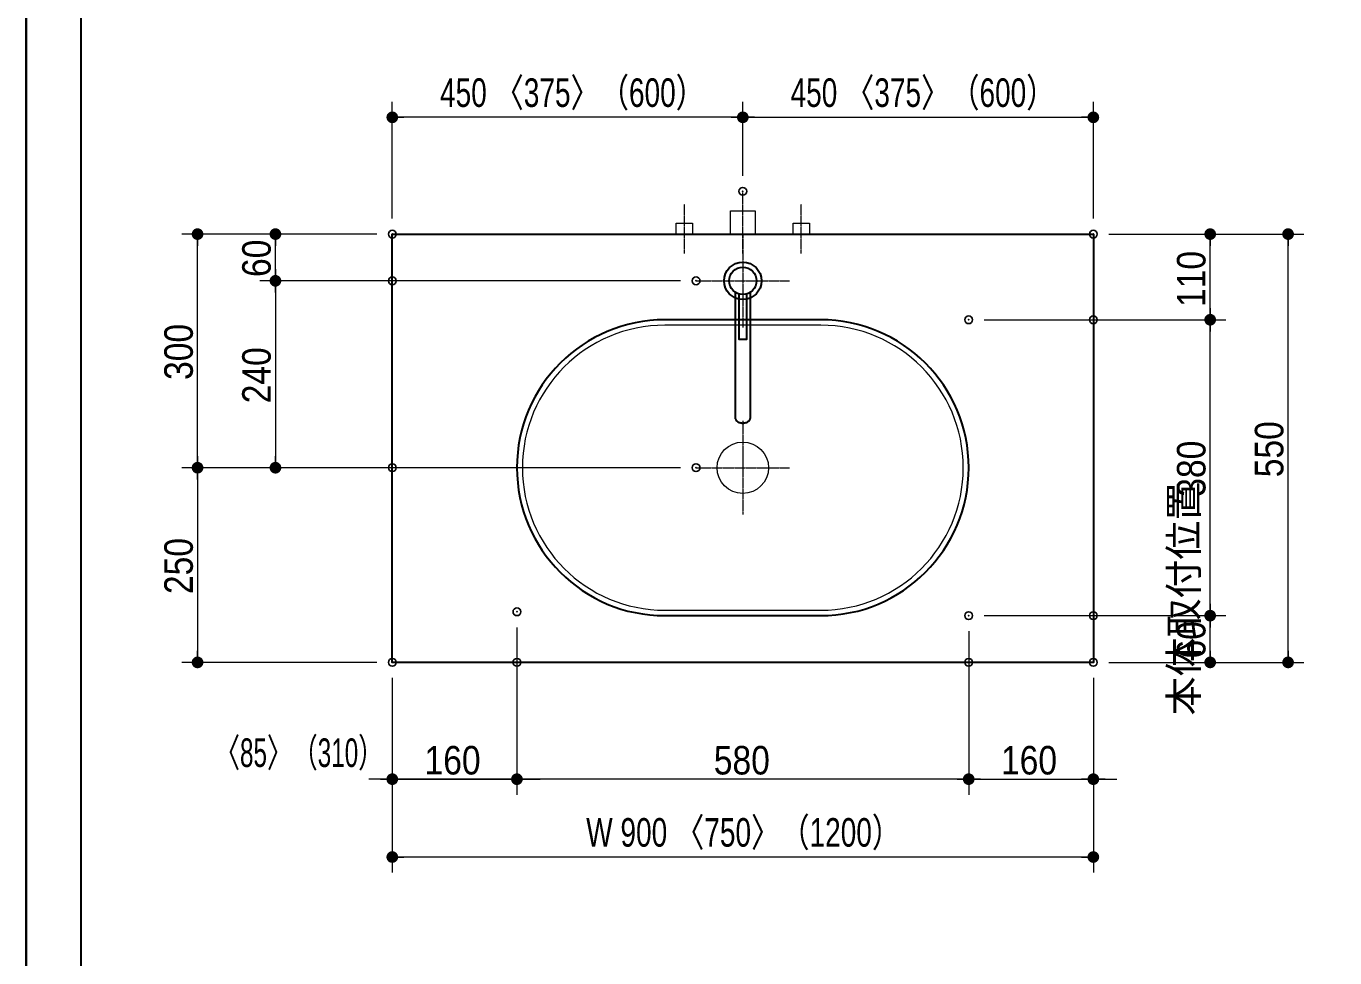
# Model space of a CAD drawing. Units: millimetres, scale not verified. Extents: x -6062 to 6062, y -3045 to 3045.
# Drawn here: x -5788 to -4108, y -799 to 397 of the extents above; entities that cross this region are included whole.
import ezdxf
from ezdxf.enums import TextEntityAlignment as Align

# ---------------------------------------------------------------- set-up
doc = ezdxf.new("R2010")
doc.units = ezdxf.units.MM
doc.header["$LTSCALE"] = 20
doc.header["$PDMODE"] = 32
doc.header["$PDSIZE"] = 10
doc.linetypes.add('USER1', pattern=[2.91, 1.76, -0.4, 0.35, -0.4])
for name, color, linetype, lineweight in [('0-0_1図面枠', 7, 'Continuous', 20), ('0-1_4給排水', 7, 'Continuous', 30), ('0-2_2寸法-1', 7, 'Continuous', 15), ('0-3_0', 7, 'Continuous', 25), ('0-5_2寸法-2', 7, 'Continuous', 15), ('0-6_5ボウル・キャビネット', 7, 'Continuous', 15)]:
    doc.layers.add(name, color=color, linetype=linetype, lineweight=lineweight)
doc.layers.add('0-4_Defpoints', color=7, linetype='Continuous')
doc.styles.add('ＭＳ Ｐゴシック', font='')
doc.styles.get('ＭＳ Ｐゴシック').set_extended_font_data('MS PGothic')

# ---------------------------------------------------------------- blocks, each defined once
blk = doc.blocks.new('_Dot')
at = {"layer": '0-3_0'}
blk.add_line((-10, 0), (-20, 0), dxfattribs=at)
for points in [[(0, 0), (-10, 0), (-9.92, 1.25)], [(0, 0), (-9.92, -1.25), (-10, 0)], [(0, 0), (-9.92, 1.25), (-9.69, 2.49)], [(0, 0), (-9.69, -2.49), (-9.92, -1.25)], [(0, 0), (-9.69, 2.49), (-9.3, 3.68)], [(0, 0), (-9.3, -3.68), (-9.69, -2.49)], [(0, 0), (-9.3, 3.68), (-8.76, 4.82)], [(0, 0), (-8.76, -4.82), (-9.3, -3.68)], [(0, 0), (-8.76, 4.82), (-8.09, 5.88)], [(0, 0), (-8.09, -5.88), (-8.76, -4.82)], [(0, 0), (-8.09, 5.88), (-7.29, 6.85)], [(0, 0), (-7.29, -6.85), (-8.09, -5.88)], [(0, 0), (-7.29, 6.85), (-6.37, 7.71)], [(0, 0), (-6.37, -7.71), (-7.29, -6.85)], [(0, 0), (-6.37, 7.71), (-5.36, 8.44)], [(0, 0), (-5.36, -8.44), (-6.37, -7.71)], [(0, 0), (-5.36, 8.44), (-4.26, 9.05)], [(0, 0), (-4.26, -9.05), (-5.36, -8.44)], [(0, 0), (-4.26, 9.05), (-3.09, 9.51)], [(0, 0), (-3.09, -9.51), (-4.26, -9.05)], [(0, 0), (-3.09, 9.51), (-1.87, 9.82)], [(0, 0), (-1.87, -9.82), (-3.09, -9.51)], [(0, 0), (-1.87, 9.82), (-0.63, 9.98)], [(0, 0), (-0.63, -9.98), (-1.87, -9.82)], [(0, 0), (-0.63, 9.98), (0.63, 9.98)], [(0, 0), (0.63, -9.98), (-0.63, -9.98)], [(0, 0), (0.63, 9.98), (1.87, 9.82)], [(0, 0), (1.87, 9.82), (3.09, 9.51)], [(0, 0), (3.09, 9.51), (4.26, 9.05)], [(0, 0), (4.26, 9.05), (5.36, 8.44)], [(0, 0), (5.36, 8.44), (6.37, 7.71)], [(0, 0), (6.37, 7.71), (7.29, 6.85)], [(0, 0), (7.29, 6.85), (8.09, 5.88)], [(0, 0), (8.09, 5.88), (8.76, 4.82)], [(0, 0), (8.76, 4.82), (9.3, 3.68)], [(0, 0), (9.3, 3.68), (9.69, 2.49)], [(0, 0), (9.69, 2.49), (9.92, 1.25)], [(0, 0), (9.92, 1.25), (10, 0)], [(0, 0), (1.87, -9.82), (0.63, -9.98)], [(0, 0), (3.09, -9.51), (1.87, -9.82)], [(0, 0), (4.26, -9.05), (3.09, -9.51)], [(0, 0), (5.36, -8.44), (4.26, -9.05)], [(0, 0), (6.37, -7.71), (5.36, -8.44)], [(0, 0), (7.29, -6.85), (6.37, -7.71)], [(0, 0), (8.09, -5.88), (7.29, -6.85)], [(0, 0), (8.76, -4.82), (8.09, -5.88)], [(0, 0), (9.3, -3.68), (8.76, -4.82)], [(0, 0), (9.69, -2.49), (9.3, -3.68)], [(0, 0), (9.92, -1.25), (9.69, -2.49)], [(0, 0), (10, 0), (9.92, -1.25)]]:
    blk.add_solid(points, dxfattribs=at)
blk = doc.blocks.new('グループ-7')
at = {"layer": '0-1_4給排水', "linetype": 'USER1', "lineweight": 15}
blk.add_line((-61600, 2100), (-61600, 3700), dxfattribs=at)
at = {"layer": '0-1_4給排水', "lineweight": 15}
blk.add_lwpolyline([(-61920, 2600), (-61920, 3200), (-61280, 3200), (-61280, 2600)], dxfattribs=at)
blk = doc.blocks.new('グループ-9')
at = {"layer": '0-6_5ボウル・キャビネット', "lineweight": 30}
for p, q in [((-59600, 400), (-63600, 400)), ((-63600, -7200), (-59600, -7200))]:
    blk.add_line(p, q, dxfattribs=at)
at = {"layer": '0-6_5ボウル・キャビネット'}
for p, q in [((-59600, 260), (-63600, 260)), ((-63600, -7060), (-59600, -7060))]:
    blk.add_line(p, q, dxfattribs=at)
at = {"layer": '0-6_5ボウル・キャビネット', "linetype": 'USER1'}
for p, q in [((-61600, -2200), (-61600, -4600)), ((-62800, -3400), (-60400, -3400))]:
    blk.add_line(p, q, dxfattribs=at)
at = {"layer": '0-6_5ボウル・キャビネット'}
blk.add_circle((-61600, -3400), 660, dxfattribs=at)
at = {"layer": '0-6_5ボウル・キャビネット', "lineweight": 30}
for centre, start, end in [((-63600, -3400), 90, 270), ((-59600, -3400), 270, 90)]:
    blk.add_arc(centre, 3800, start, end, dxfattribs=at)
at = {"layer": '0-6_5ボウル・キャビネット'}
for centre, start, end in [((-63600, -3400), 90, 270), ((-59600, -3400), 270, 90)]:
    blk.add_arc(centre, 3660, start, end, dxfattribs=at)
blk = doc.blocks.new('グループ-15')
at = {"layer": '0-1_4給排水', "linetype": 'USER1', "lineweight": 15}
for p, q in [((-61600, 2600), (-61600, 200)), ((-62800, 1400), (-60400, 1400))]:
    blk.add_line(p, q, dxfattribs=at)
at = {"layer": '0-1_4給排水'}
for points in [[(-61800, 1112.8), (-61800, -2100), (-61799.2, -2113.8), (-61796.7, -2127.9), (-61792.3, -2142.2), (-61786, -2156.4), (-61777.7, -2170.4), (-61767.4, -2183.8), (-61755.3, -2196.6), (-61741.4, -2208.3), (-61726.1, -2218.9), (-61709.4, -2228.2), (-61691.9, -2236.1), (-61673.6, -2242.5), (-61655, -2247.3), (-61636.4, -2250.7), (-61618, -2252.6), (-61600, -2253.2), (-61582, -2252.6), (-61563.6, -2250.7), (-61545, -2247.3), (-61526.4, -2242.5), (-61508.1, -2236.1), (-61490.6, -2228.2), (-61473.9, -2218.9), (-61458.6, -2208.3), (-61444.7, -2196.6), (-61432.6, -2183.8), (-61422.3, -2170.4), (-61414, -2156.4), (-61407.7, -2142.2), (-61403.3, -2127.9), (-61400.8, -2113.8), (-61400, -2100), (-61400, 1112.8)], [(-61700, 1064.6), (-61700, -100), (-61500, -100), (-61500, 1064.6)]]:
    blk.add_lwpolyline(points, dxfattribs=at)
for radius in [480, 350]:
    blk.add_circle((-61600, 1400), radius, dxfattribs=at)
blk = doc.blocks.new('止水栓_平面_W75')
at = {"layer": '0-1_4給排水', "linetype": 'USER1', "lineweight": 15}
for p, q in [((-1500, -500), (-1500, 780)), ((1500, -500), (1500, 780))]:
    blk.add_line(p, q, dxfattribs=at)
at = {"layer": '0-1_4給排水', "lineweight": 15}
for points in [[(-1710, 0), (-1710, 280), (-1290, 280), (-1290, 0)], [(1290, 0), (1290, 280), (1710, 280), (1710, 0)]]:
    blk.add_lwpolyline(points, dxfattribs=at)
blk = doc.blocks.new('グループ-2')
at = {"layer": '0-0_1図面枠', "lineweight": 35}
blk.add_lwpolyline([(-80000, 55400), (80000, 55400), (80000, -55400), (-80000, -55400)], close=True, dxfattribs=at)

msp = doc.modelspace()

# ---------------------------------------------------------------- linework, layer by layer
at = {"layer": '0-0_1図面枠', "lineweight": 30}
msp.add_line((-5717.5, 1750), (-5717.5, -2420), dxfattribs=at)
at = {"layer": '0-2_2寸法-1'}
for p, q in [((-5317.5, 150), (-5317.5, 300)), ((-4867.5, 205), (-4867.5, 300)), ((-4867.5, 205), (-4867.5, 300)), ((-4417.5, 150), (-4417.5, 300)), ((-4882.51, 280), (-5302.49, 280)), ((-4852.49, 280), (-4432.51, 280)), ((-5487.5, 130), (-5587.5, 130)), ((-5337.5, 130), (-5487.5, 130)), ((-4397.5, 130), (-4247.5, 130)), ((-4247.5, 130), (-4147.5, 130)), ((-5567.5, -154.99), (-5567.5, 114.99)), ((-5467.5, 85.01), (-5467.5, 114.99)), ((-4267.5, 35.01), (-4267.5, 114.99)), ((-4167.5, -404.99), (-4167.5, 114.99)), ((-5337.5, 70), (-5487.5, 70)), ((-4947.5, 70), (-5487.5, 70)), ((-5467.5, 54.99), (-5467.5, -154.99)), ((-4557.5, 20), (-4247.5, 20)), ((-4397.5, 20), (-4247.5, 20)), ((-4267.5, -344.99), (-4267.5, 4.99)), ((-5487.5, -170), (-5587.5, -170)), ((-5337.5, -170), (-5587.5, -170)), ((-4947.5, -170), (-5487.5, -170)), ((-5567.5, -185.01), (-5567.5, -404.99)), ((-4557.5, -360), (-4247.5, -360)), ((-4397.5, -360), (-4247.5, -360)), ((-5157.5, -375), (-5157.5, -590)), ((-4577.5, -380), (-4577.5, -590)), ((-4267.5, -404.99), (-4267.5, -375.01)), ((-5337.5, -420), (-5587.5, -420)), ((-4397.5, -420), (-4247.5, -420)), ((-4247.5, -420), (-4147.5, -420)), ((-5317.5, -440), (-5317.5, -590)), ((-5157.5, -440), (-5157.5, -590)), ((-4577.5, -440), (-4577.5, -590)), ((-4417.5, -440), (-4417.5, -590)), ((-5302.49, -570), (-5172.51, -570)), ((-4592.51, -570), (-5142.49, -570)), ((-4562.49, -570), (-4432.51, -570)), ((-5317.5, -590), (-5317.5, -690)), ((-4417.5, -590), (-4417.5, -690)), ((-4432.51, -670), (-5302.49, -670))]:
    msp.add_line(p, q, dxfattribs=at)
at = {"layer": '0-4_Defpoints'}
for p in [(-5317.5, 280), (-4417.5, 280), (-4867.5, 185), (-5567.5, 130), (-5467.5, 130), (-5317.5, 130), (-4417.5, 130), (-4267.5, 130), (-4167.5, 130), (-5317.5, 70), (-4927.5, 70), (-4577.5, 20), (-4417.5, 20), (-4267.5, 20), (-5467.5, -170), (-5467.5, -170), (-5317.5, -170), (-4927.5, -170), (-5157.5, -355), (-4577.5, -360), (-4417.5, -360), (-4267.5, -360), (-5567.5, -420), (-5317.5, -420), (-5157.5, -420), (-4577.5, -420), (-4417.5, -420), (-4267.5, -420), (-5317.5, -570), (-5157.5, -570), (-5157.5, -570), (-4417.5, -570), (-5317.5, -670)]:
    msp.add_point(p, dxfattribs=at)
at = {"layer": '0-5_2寸法-2'}
for p, q in [((-5317.5, -440), (-5317.5, -590)), ((-5157.5, -440), (-5157.5, -590)), ((-4577.5, -440), (-4577.5, -590)), ((-4417.5, -440), (-4417.5, -590)), ((-5332.51, -570), (-5347.51, -570)), ((-5157.5, -570), (-5317.5, -570)), ((-5142.49, -570), (-5127.49, -570)), ((-4592.51, -570), (-4607.51, -570)), ((-4577.5, -570), (-4417.5, -570)), ((-4402.49, -570), (-4387.49, -570))]:
    msp.add_line(p, q, dxfattribs=at)
at = {"layer": '0-6_5ボウル・キャビネット', "lineweight": 30}
msp.add_lwpolyline([(-5317.5, 130), (-4417.5, 130), (-4417.5, -420), (-5317.5, -420)], close=True, dxfattribs=at)

# ---------------------------------------------------------------- block references
at = {"layer": '0-0_1図面枠', "xscale": 0.05, "yscale": 0.05}
msp.add_blockref('グループ-2', (-1787.5, 0), dxfattribs=at)
at = {"layer": '0-1_4給排水', "xscale": 0.05, "yscale": 0.05}
for name, p in [('グループ-7', (-1787.5, 0)), ('止水栓_平面_W75', (-4867.5, 130)), ('グループ-15', (-1787.5, 0))]:
    msp.add_blockref(name, p, dxfattribs=at)
at = {"layer": '0-2_2寸法-1', "xscale": 0.7503418, "yscale": 0.7503418}
for p, rotation in [((-5317.5, 280), 180), ((-4867.5, 280), 180), ((-5567.5, 130), 90), ((-5467.5, 130), 90), ((-4267.5, 130), 90), ((-4167.5, 130), 90), ((-5467.5, 70), 270), ((-5467.5, 70), 90), ((-4267.5, 20), 270), ((-4267.5, 20), 90), ((-5567.5, -170), 270), ((-5567.5, -170), 90), ((-5467.5, -170), 270), ((-4267.5, -360), 270), ((-4267.5, -360), 90), ((-5567.5, -420), 270), ((-4267.5, -420), 270), ((-4167.5, -420), 270), ((-5317.5, -570), 180), ((-5157.5, -570), 180), ((-4577.5, -570), 180), ((-5317.5, -670), 180)]:
    msp.add_blockref('_Dot', p, dxfattribs=dict(at, rotation=rotation))
for p in [(-4867.5, 280), (-4417.5, 280), (-5157.5, -570), (-4577.5, -570), (-4417.5, -570), (-4417.5, -670)]:
    msp.add_blockref('_Dot', p, dxfattribs=at)
at = {"layer": '0-5_2寸法-2', "xscale": 0.7503418, "yscale": 0.7503418}
for p in [(-5317.5, -570), (-4577.5, -570)]:
    msp.add_blockref('_Dot', p, dxfattribs=at)
at = {"layer": '0-5_2寸法-2', "xscale": 0.7503418, "yscale": 0.7503418, "rotation": 180}
for p in [(-5157.5, -570), (-4417.5, -570)]:
    msp.add_blockref('_Dot', p, dxfattribs=at)
at = {"layer": '0-6_5ボウル・キャビネット', "xscale": 0.05, "yscale": 0.05}
msp.add_blockref('グループ-9', (-1787.5, 0), dxfattribs=at)

# ---------------------------------------------------------------- texts
at = {"layer": '0-2_2寸法-1', "style": 'ＭＳ Ｐゴシック'}
for s, height, width, p in [('450 〈375〉（600）', 36.66, 0.75, (-5256.19, 282.35)), ('450 〈375〉（600）', 36.66, 0.75, (-4806.19, 282.35)), ('160', 36.66, 0.9, (-5276.11, -574.96)), ('580', 36.66, 0.9, (-4904.78, -574.96)), ('160', 36.66, 0.9, (-4536.11, -574.96)), ('W 900 〈750〉（1200）', 36.69, 0.75, (-5068.55, -667.65))]:
    msp.add_text(s, height=height, dxfattribs=dict(at, width=width)).set_placement(p, align=Align.BOTTOM_LEFT)
at = {"layer": '0-2_2寸法-1', "style": 'ＭＳ Ｐゴシック', "width": 0.9}
for s, p in [('60', (-5462.54, 74.92)), ('110', (-4262.54, 36.39)), ('300', (-5562.54, -57.28)), ('240', (-5462.54, -87.28)), ('550', (-4162.54, -182.28)), ('380', (-4262.54, -207.28)), ('250', (-5562.54, -332.28)), ('60', (-4262.54, -415.08))]:
    msp.add_text(s, height=36.66, rotation=90, dxfattribs=at).set_placement(p, align=Align.BOTTOM_LEFT)
at = {"layer": '0-5_2寸法-2', "style": 'ＭＳ Ｐゴシック'}
msp.add_text('本体取付位置', height=36.66, rotation=90, dxfattribs=at).set_placement((-4272.19, -488.14), align=Align.BOTTOM_LEFT)
at = {"layer": '0-5_2寸法-2', "style": 'ＭＳ Ｐゴシック', "width": 0.65}
msp.add_text('〈85〉（310）', height=36.69, dxfattribs=at).set_placement((-5545.56, -565.31), align=Align.BOTTOM_LEFT)

doc.saveas('drawing.dxf')
